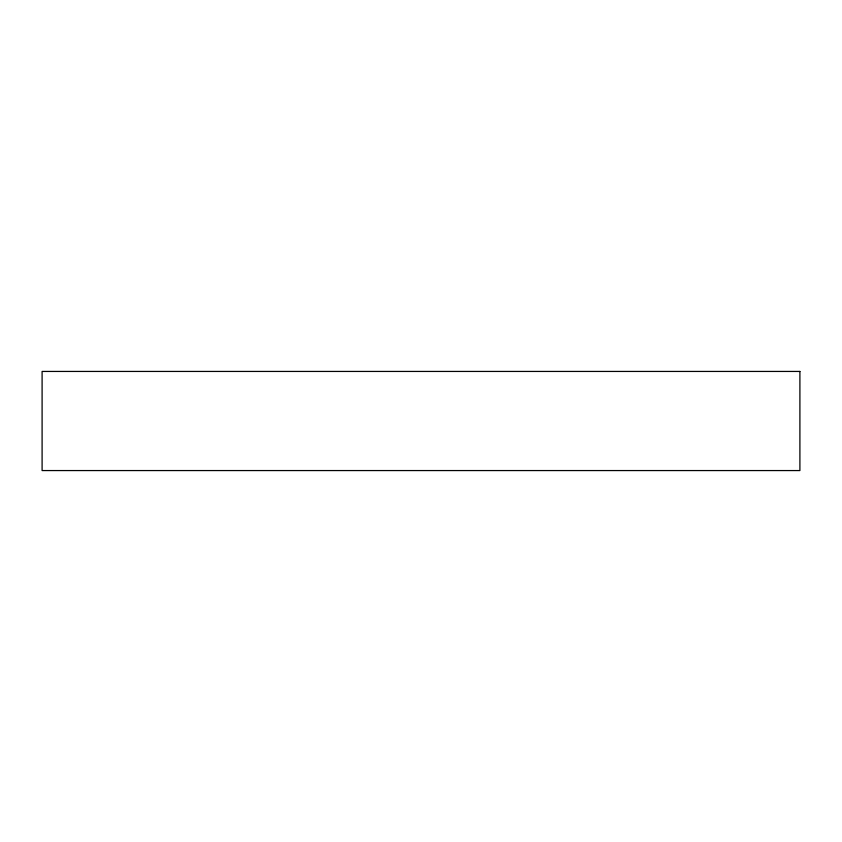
<?xml version="1.0" encoding="UTF-8"?>
<svg xmlns="http://www.w3.org/2000/svg" width="842" height="842" viewBox="0 0 842 842"><rect width="100%" height="100%" fill="white"/><g stroke="black" fill="none" stroke-linecap="round" stroke-linejoin="round"><path stroke-width="1.26" d="M799.9 371.438L42.1 371.438L42.1 470.562L799.9 470.562L799.9 371.438"/></g></svg>
